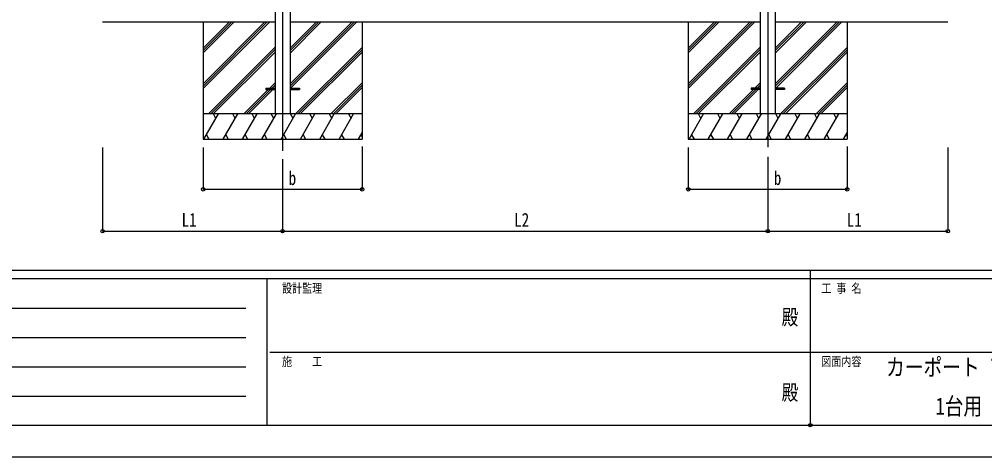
# Model space of a CAD drawing. Units: millimetres, scale not verified. Extents: x -10512 to 10512, y -7425 to 7425.
# Drawn here: x -4741 to 1030, y -7425 to -4812 of the extents above; entities that cross this region are included whole.
import ezdxf
from ezdxf.enums import TextEntityAlignment as Align

# ---------------------------------------------------------------- set-up
doc = ezdxf.new("R2010")
doc.units = ezdxf.units.MM
doc.header["$LTSCALE"] = 40
doc.header["$PDMODE"] = 32
doc.header["$PDSIZE"] = 20
for name, color, linetype in [('0-2_USER1', 3, 'Continuous'), ('0-3_YKK_12', 2, 'Continuous'), ('0-4_YKK_13', 4, 'Continuous'), ('0-5_YKK_A1', 4, 'Continuous'), ('0-6_YKK_D', 6, 'Continuous'), ('0-7_YKK_ZWAK', 7, 'Continuous')]:
    doc.layers.add(name, color=color, linetype=linetype)
doc.styles.add('ＭＳ ゴシック', font='')
doc.styles.get('ＭＳ ゴシック').set_extended_font_data('MS Gothic')

msp = doc.modelspace()

# ---------------------------------------------------------------- linework, layer by layer
at = {"layer": '0-3_YKK_12'}
for p, q in [((-3166.98, -2527.25), (-3166.98, -5598.1)), ((-266.98, -2527.25), (-266.98, -5574.68))]:
    msp.add_line(p, q, dxfattribs=at)
at = {"layer": '0-4_YKK_13'}
for p, q in [((-3266.98, -5222.75), (-3266.98, -5231.75)), ((-3266.98, -5222.75), (-3212.18, -5222.75)), ((-3266.98, -5231.75), (-3212.18, -5231.75)), ((-3121.78, -5222.75), (-3066.98, -5222.75)), ((-3121.78, -5231.75), (-3066.98, -5231.75)), ((-3066.98, -5222.75), (-3066.98, -5231.75)), ((-366.98, -5222.75), (-366.98, -5231.75)), ((-312.18, -5222.75), (-366.98, -5222.75)), ((-312.18, -5231.75), (-366.98, -5231.75)), ((-166.98, -5222.75), (-221.78, -5222.75)), ((-166.98, -5231.75), (-221.78, -5231.75)), ((-166.98, -5222.75), (-166.98, -5231.75))]:
    msp.add_line(p, q, dxfattribs=at)
at = {"layer": '0-5_YKK_A1'}
for p, q in [((-3212.18, -2500.87), (-3212.18, -5377.25)), ((-3121.78, -2500.87), (-3121.78, -5377.25)), ((-312.18, -2500.87), (-312.18, -5377.25)), ((-221.78, -2500.87), (-221.78, -5377.25)), ((-4242.98, -4827.25), (-3212.18, -4827.25)), ((-3641.98, -4827.25), (-3641.98, -5527.25)), ((-3641.98, -5196.42), (-3272.8, -4827.25)), ((-3641.98, -5210.57), (-3258.65, -4827.25)), ((-3641.98, -5224.71), (-3244.51, -4827.25)), ((-3641.98, -5012.58), (-3456.64, -4827.25)), ((-3641.98, -4998.43), (-3470.79, -4827.25)), ((-3641.98, -4984.29), (-3484.93, -4827.25)), ((-3121.78, -4827.25), (-312.18, -4827.25)), ((-3121.78, -5196.72), (-2752.3, -4827.25)), ((-3121.78, -5210.87), (-2738.15, -4827.25)), ((-3121.78, -5012.88), (-2936.14, -4827.25)), ((-3121.78, -4998.73), (-2950.29, -4827.25)), ((-3121.78, -4984.59), (-2964.43, -4827.25)), ((-3119.52, -5222.75), (-2724.01, -4827.25)), ((-2691.98, -4827.25), (-2691.98, -5527.25)), ((-741.98, -4827.25), (-741.98, -5527.25)), ((-741.98, -5196.42), (-372.8, -4827.25)), ((-741.98, -5210.57), (-358.65, -4827.25)), ((-741.98, -5224.71), (-344.51, -4827.25)), ((-741.98, -5012.58), (-556.64, -4827.25)), ((-741.98, -4998.43), (-570.79, -4827.25)), ((-741.98, -4984.29), (-584.93, -4827.25)), ((-221.78, -4827.25), (809.02, -4827.25)), ((-221.78, -5196.72), (147.7, -4827.25)), ((-221.78, -5210.87), (161.85, -4827.25)), ((-221.78, -5012.88), (-36.14, -4827.25)), ((-221.78, -4998.73), (-50.29, -4827.25)), ((-221.78, -4984.59), (-64.43, -4827.25)), ((-219.52, -5222.75), (175.99, -4827.25)), ((208.02, -4827.25), (208.02, -5527.25)), ((-3610.67, -5377.25), (-3212.18, -4978.76)), ((-3596.53, -5377.25), (-3212.18, -4992.9)), ((-3582.38, -5377.25), (-3212.18, -5007.04)), ((-3090.17, -5377.25), (-2691.98, -4979.06)), ((-3076.03, -5377.25), (-2691.98, -4993.2)), ((-3061.88, -5377.25), (-2691.98, -5007.34)), ((-710.67, -5377.25), (-312.18, -4978.76)), ((-696.53, -5377.25), (-312.18, -4992.9)), ((-682.38, -5377.25), (-312.18, -5007.04)), ((-190.17, -5377.25), (208.02, -4979.06)), ((-176.03, -5377.25), (208.02, -4993.2)), ((-161.88, -5377.25), (208.02, -5007.34)), ((-3244.03, -5222.75), (-3212.18, -5190.89)), ((-2878.04, -5377.25), (-2691.98, -5191.19)), ((-344.03, -5222.75), (-312.18, -5190.89)), ((21.96, -5377.25), (208.02, -5191.19)), ((-3398.54, -5377.25), (-3253.03, -5231.75)), ((-3384.39, -5377.25), (-3238.89, -5231.75)), ((-3370.25, -5377.25), (-3224.75, -5231.75)), ((-3229.89, -5222.75), (-3212.18, -5205.03)), ((-3215.75, -5222.75), (-3212.18, -5219.17)), ((-2863.89, -5377.25), (-2691.98, -5205.33)), ((-2849.75, -5377.25), (-2691.98, -5219.47)), ((-498.54, -5377.25), (-353.03, -5231.75)), ((-484.39, -5377.25), (-338.89, -5231.75)), ((-470.25, -5377.25), (-324.75, -5231.75)), ((-329.89, -5222.75), (-312.18, -5205.03)), ((-315.75, -5222.75), (-312.18, -5219.17)), ((36.11, -5377.25), (208.02, -5205.33)), ((50.25, -5377.25), (208.02, -5219.47)), ((-2691.98, -5377.25), (-3641.98, -5377.25)), ((-3637.7, -5527.25), (-3551.1, -5377.25)), ((-3566.1, -5403.23), (-3581.1, -5377.25)), ((-3522.23, -5527.25), (-3435.63, -5377.25)), ((-3450.63, -5403.23), (-3465.63, -5377.25)), ((-3406.76, -5527.25), (-3320.16, -5377.25)), ((-3335.16, -5403.23), (-3350.16, -5377.25)), ((-3291.29, -5527.25), (-3204.69, -5377.25)), ((-3219.69, -5403.23), (-3234.69, -5377.25)), ((-3175.82, -5527.25), (-3089.22, -5377.25)), ((-3104.22, -5403.23), (-3119.22, -5377.25)), ((-3060.35, -5527.25), (-2973.75, -5377.25)), ((-2988.75, -5403.23), (-3003.75, -5377.25)), ((-2944.88, -5527.25), (-2858.28, -5377.25)), ((-2888.28, -5377.25), (-2873.28, -5403.23)), ((-2829.41, -5527.25), (-2742.81, -5377.25)), ((-2772.81, -5377.25), (-2757.81, -5403.23)), ((208.02, -5377.25), (-741.98, -5377.25)), ((-737.7, -5527.25), (-651.1, -5377.25)), ((-666.1, -5403.23), (-681.1, -5377.25)), ((-622.23, -5527.25), (-535.63, -5377.25)), ((-550.63, -5403.23), (-565.63, -5377.25)), ((-506.76, -5527.25), (-420.16, -5377.25)), ((-435.16, -5403.23), (-450.16, -5377.25)), ((-391.29, -5527.25), (-304.69, -5377.25)), ((-319.69, -5403.23), (-334.69, -5377.25)), ((-275.82, -5527.25), (-189.22, -5377.25)), ((-204.22, -5403.23), (-219.22, -5377.25)), ((-160.35, -5527.25), (-73.75, -5377.25)), ((-88.75, -5403.23), (-103.75, -5377.25)), ((-44.88, -5527.25), (41.72, -5377.25)), ((11.72, -5377.25), (26.72, -5403.23)), ((70.59, -5527.25), (157.19, -5377.25)), ((127.19, -5377.25), (142.19, -5403.23)), ((-3641.98, -5527.25), (-2691.98, -5527.25)), ((-3622.7, -5501.27), (-3607.7, -5527.25)), ((-3507.23, -5501.27), (-3492.23, -5527.25)), ((-3391.76, -5501.27), (-3376.76, -5527.25)), ((-3276.29, -5501.27), (-3261.29, -5527.25)), ((-3160.82, -5501.27), (-3145.82, -5527.25)), ((-3045.35, -5501.27), (-3030.35, -5527.25)), ((-2929.88, -5501.27), (-2914.88, -5527.25)), ((-2814.41, -5501.27), (-2799.41, -5527.25)), ((-2713.94, -5527.25), (-2691.98, -5489.2)), ((-2698.94, -5501.27), (-2691.98, -5513.33)), ((-741.98, -5527.25), (208.02, -5527.25)), ((-722.7, -5501.27), (-707.7, -5527.25)), ((-607.23, -5501.27), (-592.23, -5527.25)), ((-491.76, -5501.27), (-476.76, -5527.25)), ((-376.29, -5501.27), (-361.29, -5527.25)), ((-260.82, -5501.27), (-245.82, -5527.25)), ((-145.35, -5501.27), (-130.35, -5527.25)), ((-29.88, -5501.27), (-14.88, -5527.25)), ((85.59, -5501.27), (100.59, -5527.25)), ((186.06, -5527.25), (208.02, -5489.2)), ((201.06, -5501.27), (208.02, -5513.33))]:
    msp.add_line(p, q, dxfattribs=at)
at = {"layer": '0-6_YKK_D'}
for p, q in [((-4242.98, -5578.27), (-4242.98, -6078.25)), ((-3641.98, -5577.27), (-3641.98, -5828.25)), ((-2691.98, -5571.71), (-2691.98, -5828.25)), ((-741.98, -5577.27), (-741.98, -5828.25)), ((208.02, -5571.71), (208.02, -5828.25)), ((809.02, -5578.27), (809.02, -6078.25)), ((-3166.98, -5646.54), (-3166.98, -6078.25)), ((-3166.98, -5646.54), (-3166.98, -6078.25)), ((-266.98, -5633.07), (-266.98, -6078.25)), ((-266.98, -5633.07), (-266.98, -6078.25)), ((-3641.98, -5827.25), (-2691.98, -5827.25)), ((-741.98, -5827.25), (208.02, -5827.25)), ((-4242.98, -6077.25), (-3166.98, -6077.25)), ((-3166.98, -6077.25), (-266.98, -6077.25)), ((-266.98, -6077.25), (809.02, -6077.25))]:
    msp.add_line(p, q, dxfattribs=at)
for centre in [(-3641.98, -5827.25), (-2691.98, -5827.25), (-741.98, -5827.25), (208.02, -5827.25), (-4242.98, -6077.25), (-3166.98, -6077.25), (-3166.98, -6077.25), (-266.98, -6077.25), (-266.98, -6077.25), (809.02, -6077.25)]:
    msp.add_circle(centre, 10.62, dxfattribs=at)
at = {"layer": '0-7_YKK_ZWAK'}
for p, q in [((9737.55, -6312.5), (-9762.45, -6312.5)), ((-12.45, -6312.5), (-12.45, -7237.5)), ((-3262.45, -6362.5), (-9762.45, -6362.5)), ((-3262.45, -6362.5), (-3262.45, -7237.5)), ((-12.45, -6362.5), (-3262.45, -6362.5)), ((3237.55, -6362.5), (-12.45, -6362.5)), ((-9656.2, -6537.5), (-3387.45, -6537.5)), ((-9656.2, -6712.5), (-3387.45, -6712.5)), ((-3243.7, -6800), (-12.45, -6800)), ((-12.45, -6800), (3237.55, -6800)), ((-9656.2, -6887.5), (-3387.45, -6887.5)), ((-9656.2, -7062.5), (-3387.45, -7062.5)), ((-9762.45, -7237.5), (-3262.45, -7237.5)), ((-3262.45, -7237.5), (-12.45, -7237.5)), ((-12.45, -7237.5), (3237.55, -7237.5))]:
    msp.add_line(p, q, dxfattribs=at)
msp.add_lwpolyline([(-10512.5, -7425), (10512.5, -7425), (10512.5, 7425), (-10512.5, 7425)], close=True, dxfattribs=at)
msp.add_point((-12.45, -7237.5), dxfattribs=at)

# ---------------------------------------------------------------- texts
at = {"layer": '0-2_USER1', "style": 'ＭＳ ゴシック', "width": 0.8}
for s, p in [('カーポート アリュース Z 750タイプ', (440.28, -6972.08)), ('1台用\u3000単体セット 納まり図', (735.22, -7205.42))]:
    msp.add_text(s, height=102.6, dxfattribs=at).set_placement(p, align=Align.BOTTOM_LEFT)
at = {"layer": '0-6_YKK_D', "style": 'ＭＳ ゴシック', "width": 0.8}
for s, p in [('b', (-3130.73, -5826.25)), ('b', (-230.73, -5826.25)), ('L1', (-3770.98, -6075.58)), ('L2', (-1782.98, -6075.58)), ('L1', (205.02, -6075.58))]:
    msp.add_text(s, height=82.48, dxfattribs=at).set_placement(p, align=Align.BOTTOM_LEFT)
at = {"layer": '0-7_YKK_ZWAK', "style": 'ＭＳ ゴシック', "width": 0.8}
for s, height, p in [('設計監理', 54.99, (-3170.78, -6462.5)), ('工 事 名', 54.99, (53.17, -6462.5)), ('殿', 91.64, (-184.17, -6664.58)), ('施\u3000\u3000工', 54.99, (-3170.78, -6900)), ('図面内容', 54.99, (53.17, -6900)), ('殿', 91.64, (-184.17, -7114.58))]:
    msp.add_text(s, height=height, dxfattribs=at).set_placement(p, align=Align.BOTTOM_LEFT)

doc.saveas('drawing.dxf')
